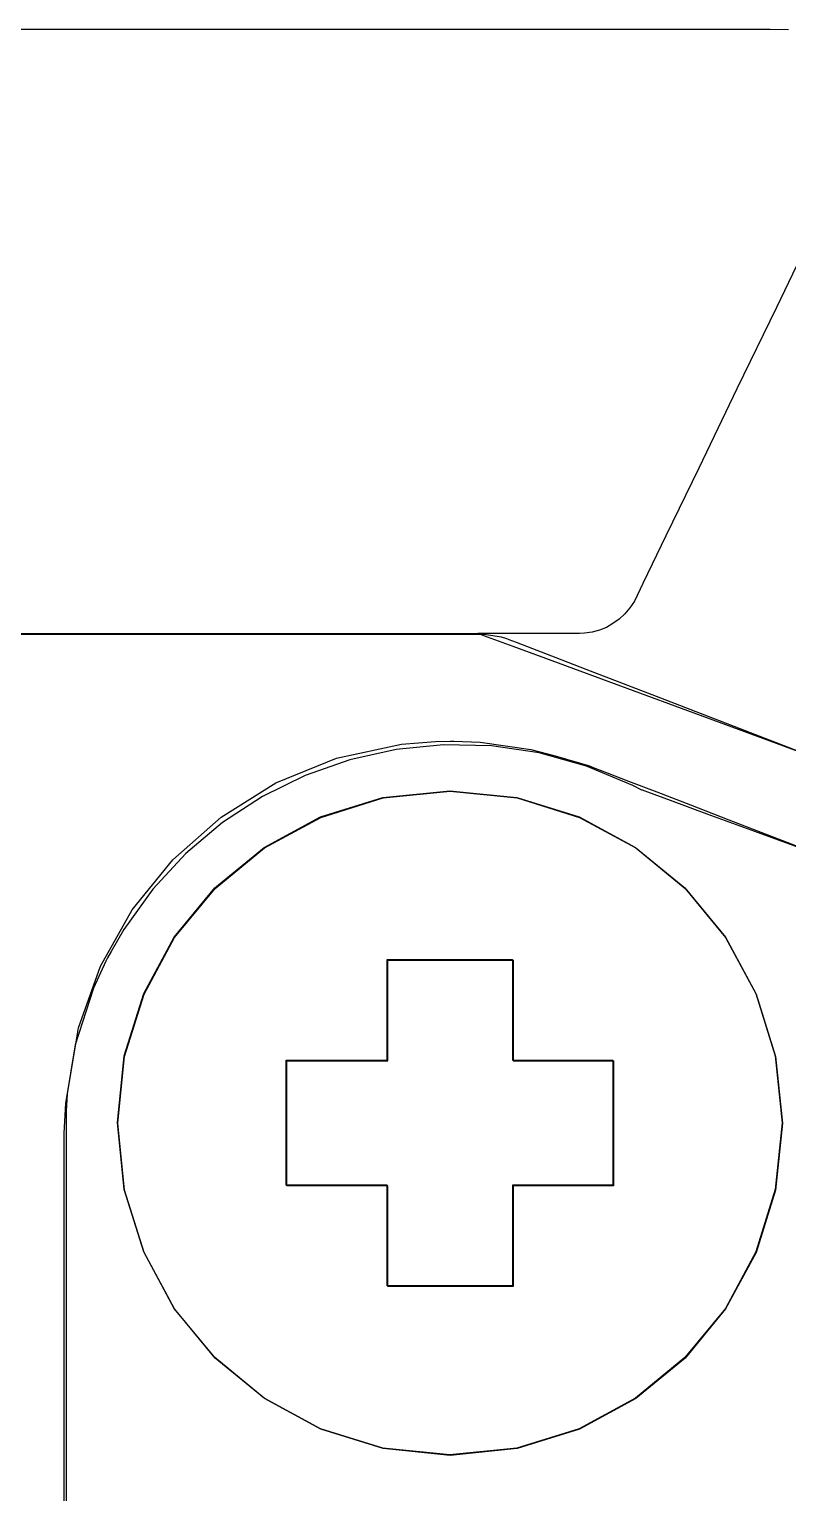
# Model space of a CAD drawing. Extents: x 1 to 47.7, y 0.2 to 35.
# Drawn here: x 35.122 to 35.425, y 7.863 to 8.447 of the extents above; entities that cross this region are included whole.
import ezdxf

# ---------------------------------------------------------------- set-up
doc = ezdxf.new("R2010")
doc.units = 0
doc.header["$MEASUREMENT"] = 0
for name, color, linetype in [('5_1___24__TARGET_LEDS___12', 7, 'CONTINUOUS'), ('6_1__EMPTY_IO_BOARD_POSITI', 7, 'CONTINUOUS'), ('6_2___8__INDEPENDENT_INPUT', 7, 'CONTINUOUS'), ('6_3___8__OPTOISO_INDEPENDE', 7, 'CONTINUOUS'), ('6_4___24__OPTOISO_INDEPEND', 7, 'CONTINUOUS'), ('6_5___8__INDEPENDENT_INPUT', 7, 'CONTINUOUS'), ('6_6___8__INDEPENDENT_INPUT', 7, 'CONTINUOUS'), ('6_7___8__OPTOISO_INDEPENDE', 7, 'CONTINUOUS'), ('6_8___8__OPTOISO_INDEPENDE', 7, 'CONTINUOUS')]:
    doc.layers.add(name, color=color, linetype=linetype)

msp = doc.modelspace()

# ---------------------------------------------------------------- linework, layer by layer
at = {"layer": '5_1___24__TARGET_LEDS___12'}
for points in [[(35.11294, 8.44662), (35.18658, 8.44662), (35.26234, 8.44662), (35.33175, 8.44662), (35.38636, 8.44662), (35.41772, 8.44662), (35.42505, 8.44648)], [(35.43463, 8.36549), (35.42024, 8.33569), (35.40453, 8.30317), (35.38926, 8.27156), (35.37619, 8.24449), (35.36705, 8.22558), (35.36362, 8.21847), (35.36183, 8.21584), (35.3598, 8.21346), (35.35755, 8.21135), (35.3551, 8.20953), (35.35247, 8.20803), (35.34969, 8.20687), (35.34677, 8.20607), (35.34373, 8.20566), (35.34177, 8.20561), (35.3388, 8.20561), (35.33362, 8.20561), (35.32705, 8.20561), (35.31987, 8.20561), (35.3129, 8.20561), (35.30692, 8.20561), (35.30275, 8.20561), (35.30118, 8.20561)], [(35.0844, 8.20561), (35.15747, 8.20561), (35.19382, 8.20561), (35.22763, 8.20561), (35.25709, 8.20561), (35.28037, 8.20561), (35.28914, 8.20561), (35.29568, 8.20561), (35.29977, 8.20561), (35.30118, 8.20561), (35.30213, 8.20526), (35.30487, 8.20426), (35.31512, 8.20048), (35.33072, 8.19475), (35.35046, 8.18749), (35.39747, 8.17019), (35.44642, 8.15219)], [(35.43381, 8.11842), (35.41164, 8.12658), (35.39263, 8.13357), (35.378, 8.13895), (35.36896, 8.14227), (35.36692, 8.14303), (35.36659, 8.14315), (35.36296, 8.145), (35.34454, 8.15271), (35.32569, 8.15792), (35.30662, 8.16072), (35.28755, 8.16115), (35.26868, 8.1593), (35.25022, 8.15521), (35.2324, 8.14896), (35.21541, 8.1406), (35.19946, 8.13022), (35.18478, 8.11786), (35.17157, 8.1036), (35.16004, 8.0875), (35.15497, 8.07879), (35.1536, 8.0762), (35.15293, 8.07487), (35.14802, 8.06405), (35.14068, 8.04149), (35.13676, 8.01808), (35.13613, 8.00619), (35.13611, 8.00236), (35.13611, 7.99408), (35.13611, 7.97959), (35.13611, 7.96018), (35.13611, 7.93714), (35.13611, 7.91177), (35.13611, 7.85922)], [(35.26507, 7.98546), (35.22476, 7.98546), (35.22476, 8.0354), (35.26507, 8.0354), (35.26507, 8.07555), (35.31501, 8.07555), (35.31501, 8.0354), (35.35497, 8.0354), (35.35497, 7.98546), (35.31501, 7.98546), (35.31501, 7.94532), (35.26507, 7.94532), (35.26507, 7.98546)]]:
    msp.add_lwpolyline(points, dxfattribs=at)
msp.add_lwpolyline([(35.29004, 8.14288), (35.31674, 8.14019), (35.3416, 8.13247), (35.36411, 8.12026), (35.38371, 8.10409), (35.39989, 8.08448), (35.4121, 8.06198), (35.41982, 8.03712), (35.42251, 8.01042), (35.41982, 7.98373), (35.4121, 7.95886), (35.39989, 7.93636), (35.38371, 7.91676), (35.36411, 7.90059), (35.3416, 7.88837), (35.31674, 7.88065), (35.29004, 7.87796), (35.26334, 7.88065), (35.23847, 7.88837), (35.21597, 7.90059), (35.19637, 7.91676), (35.18019, 7.93636), (35.16798, 7.95886), (35.16026, 7.98373), (35.15757, 8.01042), (35.16026, 8.03712), (35.16798, 8.06198), (35.18019, 8.08448), (35.19637, 8.10409), (35.21597, 8.12026), (35.23847, 8.13247), (35.26334, 8.14019)], close=True, dxfattribs=at)
at = {"layer": '6_1__EMPTY_IO_BOARD_POSITI'}
for points in [[(35.44503, 8.15233), (35.37411, 8.17975), (35.34437, 8.19125), (35.33245, 8.19585), (35.32308, 8.19948), (35.31669, 8.20195), (35.31372, 8.2031), (35.31347, 8.20319), (35.31274, 8.20342), (35.31059, 8.20411), (35.30459, 8.20507), (35.30279, 8.20518), (35.30275, 8.20519), (35.30074, 8.20519), (35.29368, 8.20519), (35.28212, 8.20519), (35.26669, 8.20519), (35.24799, 8.20519), (35.22664, 8.20519), (35.20327, 8.20519), (35.10186, 8.20519)], [(35.13717, 7.83583), (35.13717, 7.86732), (35.13717, 7.90219), (35.13717, 7.93706), (35.13717, 7.96854), (35.13717, 7.98195), (35.13717, 7.99324), (35.13717, 8.00199), (35.13717, 8.00777), (35.13717, 8.01015), (35.13718, 8.01167), (35.13725, 8.0151), (35.13762, 8.02191), (35.14202, 8.04825), (35.15076, 8.07288), (35.16341, 8.09538), (35.17957, 8.11533), (35.19881, 8.13233), (35.2207, 8.14595), (35.24483, 8.15579), (35.27077, 8.16143), (35.28428, 8.16255), (35.29036, 8.16266), (35.29167, 8.16265), (35.30208, 8.1622), (35.32231, 8.15925), (35.33208, 8.1568), (35.3362, 8.15556), (35.33658, 8.15545), (35.34162, 8.15398), (35.34534, 8.15289), (35.34534, 8.15289), (35.34726, 8.15215), (35.35272, 8.15004), (35.36128, 8.14673), (35.37252, 8.14239), (35.38599, 8.13718), (35.40126, 8.13127), (35.43548, 8.11804)], [(35.26538, 7.98522), (35.22506, 7.98522), (35.22506, 8.03516), (35.26538, 8.03516), (35.26538, 8.07531), (35.31532, 8.07531), (35.31532, 8.03516), (35.35527, 8.03516), (35.35527, 7.98522), (35.31532, 7.98522), (35.31532, 7.94507), (35.26538, 7.94507), (35.26538, 7.98522)]]:
    msp.add_lwpolyline(points, dxfattribs=at)
msp.add_lwpolyline([(35.29017, 8.14265), (35.31687, 8.13996), (35.34173, 8.13224), (35.36424, 8.12003), (35.38384, 8.10385), (35.40002, 8.08425), (35.41223, 8.06175), (35.41995, 8.03689), (35.42264, 8.01019), (35.41995, 7.9835), (35.41223, 7.95863), (35.40002, 7.93613), (35.38384, 7.91653), (35.36424, 7.90035), (35.34173, 7.88814), (35.31687, 7.88042), (35.29017, 7.87773), (35.26347, 7.88042), (35.2386, 7.88814), (35.2161, 7.90035), (35.1965, 7.91653), (35.18032, 7.93613), (35.16811, 7.95863), (35.16039, 7.9835), (35.15769, 8.01019), (35.16039, 8.03689), (35.16811, 8.06175), (35.18032, 8.08425), (35.1965, 8.10385), (35.2161, 8.12003), (35.2386, 8.13224), (35.26347, 8.13996)], close=True, dxfattribs=at)
at = {"layer": '6_2___8__INDEPENDENT_INPUT'}
for points in [[(35.11294, 8.44662), (35.18658, 8.44662), (35.26234, 8.44662), (35.33175, 8.44662), (35.38636, 8.44662), (35.41772, 8.44662), (35.42505, 8.44648)], [(35.43463, 8.36549), (35.42024, 8.33569), (35.40453, 8.30317), (35.38926, 8.27156), (35.37619, 8.24449), (35.36705, 8.22558), (35.36362, 8.21847), (35.36183, 8.21584), (35.3598, 8.21346), (35.35755, 8.21135), (35.3551, 8.20953), (35.35247, 8.20803), (35.34969, 8.20687), (35.34677, 8.20607), (35.34373, 8.20566), (35.34177, 8.20561), (35.3388, 8.20561), (35.33362, 8.20561), (35.32705, 8.20561), (35.31987, 8.20561), (35.3129, 8.20561), (35.30692, 8.20561), (35.30275, 8.20561), (35.30118, 8.20561)], [(35.0844, 8.20561), (35.15747, 8.20561), (35.19382, 8.20561), (35.22763, 8.20561), (35.25709, 8.20561), (35.28037, 8.20561), (35.28914, 8.20561), (35.29568, 8.20561), (35.29977, 8.20561), (35.30118, 8.20561), (35.30213, 8.20526), (35.30487, 8.20426), (35.31512, 8.20048), (35.33072, 8.19475), (35.35046, 8.18749), (35.39747, 8.17019), (35.44642, 8.15219)], [(35.43381, 8.11842), (35.41164, 8.12658), (35.39263, 8.13357), (35.378, 8.13895), (35.36896, 8.14227), (35.36692, 8.14303), (35.36659, 8.14315), (35.36296, 8.145), (35.34454, 8.15271), (35.32569, 8.15792), (35.30662, 8.16072), (35.28755, 8.16115), (35.26868, 8.1593), (35.25022, 8.15521), (35.2324, 8.14896), (35.21541, 8.1406), (35.19946, 8.13022), (35.18478, 8.11786), (35.17157, 8.1036), (35.16004, 8.0875), (35.15497, 8.07879), (35.1536, 8.0762), (35.15293, 8.07487), (35.14802, 8.06405), (35.14068, 8.04149), (35.13676, 8.01808), (35.13613, 8.00619), (35.13611, 8.00236), (35.13611, 7.99408), (35.13611, 7.97959), (35.13611, 7.96018), (35.13611, 7.93714), (35.13611, 7.91177), (35.13611, 7.85922)], [(35.26507, 7.98546), (35.22476, 7.98546), (35.22476, 8.0354), (35.26507, 8.0354), (35.26507, 8.07555), (35.31501, 8.07555), (35.31501, 8.0354), (35.35497, 8.0354), (35.35497, 7.98546), (35.31501, 7.98546), (35.31501, 7.94532), (35.26507, 7.94532), (35.26507, 7.98546)]]:
    msp.add_lwpolyline(points, dxfattribs=at)
msp.add_lwpolyline([(35.29004, 8.14288), (35.31674, 8.14019), (35.3416, 8.13247), (35.36411, 8.12026), (35.38371, 8.10409), (35.39989, 8.08448), (35.4121, 8.06198), (35.41982, 8.03712), (35.42251, 8.01042), (35.41982, 7.98373), (35.4121, 7.95886), (35.39989, 7.93636), (35.38371, 7.91676), (35.36411, 7.90059), (35.3416, 7.88837), (35.31674, 7.88065), (35.29004, 7.87796), (35.26334, 7.88065), (35.23847, 7.88837), (35.21597, 7.90059), (35.19637, 7.91676), (35.18019, 7.93636), (35.16798, 7.95886), (35.16026, 7.98373), (35.15757, 8.01042), (35.16026, 8.03712), (35.16798, 8.06198), (35.18019, 8.08448), (35.19637, 8.10409), (35.21597, 8.12026), (35.23847, 8.13247), (35.26334, 8.14019)], close=True, dxfattribs=at)
at = {"layer": '6_3___8__OPTOISO_INDEPENDE'}
for points in [[(35.11294, 8.44662), (35.18658, 8.44662), (35.26234, 8.44662), (35.33175, 8.44662), (35.38636, 8.44662), (35.41772, 8.44662), (35.42505, 8.44648)], [(35.43463, 8.36549), (35.42024, 8.33569), (35.40453, 8.30317), (35.38926, 8.27156), (35.37619, 8.24449), (35.36705, 8.22558), (35.36362, 8.21847), (35.36183, 8.21584), (35.3598, 8.21346), (35.35755, 8.21135), (35.3551, 8.20953), (35.35247, 8.20803), (35.34969, 8.20687), (35.34677, 8.20607), (35.34373, 8.20566), (35.34177, 8.20561), (35.3388, 8.20561), (35.33362, 8.20561), (35.32705, 8.20561), (35.31987, 8.20561), (35.3129, 8.20561), (35.30692, 8.20561), (35.30275, 8.20561), (35.30118, 8.20561)], [(35.0844, 8.20561), (35.15747, 8.20561), (35.19382, 8.20561), (35.22763, 8.20561), (35.25709, 8.20561), (35.28037, 8.20561), (35.28914, 8.20561), (35.29568, 8.20561), (35.29977, 8.20561), (35.30118, 8.20561), (35.30213, 8.20526), (35.30487, 8.20426), (35.31512, 8.20048), (35.33072, 8.19475), (35.35046, 8.18749), (35.39747, 8.17019), (35.44642, 8.15219)], [(35.43381, 8.11842), (35.41164, 8.12658), (35.39263, 8.13357), (35.378, 8.13895), (35.36896, 8.14227), (35.36692, 8.14303), (35.36659, 8.14315), (35.36296, 8.145), (35.34454, 8.15271), (35.32569, 8.15792), (35.30662, 8.16072), (35.28755, 8.16115), (35.26868, 8.1593), (35.25022, 8.15521), (35.2324, 8.14896), (35.21541, 8.1406), (35.19946, 8.13022), (35.18478, 8.11786), (35.17157, 8.1036), (35.16004, 8.0875), (35.15497, 8.07879), (35.1536, 8.0762), (35.15293, 8.07487), (35.14802, 8.06405), (35.14068, 8.04149), (35.13676, 8.01808), (35.13613, 8.00619), (35.13611, 8.00236), (35.13611, 7.99408), (35.13611, 7.97959), (35.13611, 7.96018), (35.13611, 7.93714), (35.13611, 7.91177), (35.13611, 7.85922)], [(35.26507, 7.98546), (35.22476, 7.98546), (35.22476, 8.0354), (35.26507, 8.0354), (35.26507, 8.07555), (35.31501, 8.07555), (35.31501, 8.0354), (35.35497, 8.0354), (35.35497, 7.98546), (35.31501, 7.98546), (35.31501, 7.94532), (35.26507, 7.94532), (35.26507, 7.98546)]]:
    msp.add_lwpolyline(points, dxfattribs=at)
msp.add_lwpolyline([(35.29004, 8.14288), (35.31674, 8.14019), (35.3416, 8.13247), (35.36411, 8.12026), (35.38371, 8.10409), (35.39989, 8.08448), (35.4121, 8.06198), (35.41982, 8.03712), (35.42251, 8.01042), (35.41982, 7.98373), (35.4121, 7.95886), (35.39989, 7.93636), (35.38371, 7.91676), (35.36411, 7.90059), (35.3416, 7.88837), (35.31674, 7.88065), (35.29004, 7.87796), (35.26334, 7.88065), (35.23847, 7.88837), (35.21597, 7.90059), (35.19637, 7.91676), (35.18019, 7.93636), (35.16798, 7.95886), (35.16026, 7.98373), (35.15757, 8.01042), (35.16026, 8.03712), (35.16798, 8.06198), (35.18019, 8.08448), (35.19637, 8.10409), (35.21597, 8.12026), (35.23847, 8.13247), (35.26334, 8.14019)], close=True, dxfattribs=at)
at = {"layer": '6_4___24__OPTOISO_INDEPEND'}
for points in [[(35.11294, 8.44662), (35.18658, 8.44662), (35.26234, 8.44662), (35.33175, 8.44662), (35.38636, 8.44662), (35.41772, 8.44662), (35.42505, 8.44648)], [(35.43463, 8.36549), (35.42024, 8.33569), (35.40453, 8.30317), (35.38926, 8.27156), (35.37619, 8.24449), (35.36705, 8.22558), (35.36362, 8.21847), (35.36183, 8.21584), (35.3598, 8.21346), (35.35755, 8.21135), (35.3551, 8.20953), (35.35247, 8.20803), (35.34969, 8.20687), (35.34677, 8.20607), (35.34373, 8.20566), (35.34177, 8.20561), (35.3388, 8.20561), (35.33362, 8.20561), (35.32705, 8.20561), (35.31987, 8.20561), (35.3129, 8.20561), (35.30692, 8.20561), (35.30275, 8.20561), (35.30118, 8.20561)], [(35.0844, 8.20561), (35.15747, 8.20561), (35.19382, 8.20561), (35.22763, 8.20561), (35.25709, 8.20561), (35.28037, 8.20561), (35.28914, 8.20561), (35.29568, 8.20561), (35.29977, 8.20561), (35.30118, 8.20561), (35.30213, 8.20526), (35.30487, 8.20426), (35.31512, 8.20048), (35.33072, 8.19475), (35.35046, 8.18749), (35.39747, 8.17019), (35.44642, 8.15219)], [(35.43381, 8.11842), (35.41164, 8.12658), (35.39263, 8.13357), (35.378, 8.13895), (35.36896, 8.14227), (35.36692, 8.14303), (35.36659, 8.14315), (35.36296, 8.145), (35.34454, 8.15271), (35.32569, 8.15792), (35.30662, 8.16072), (35.28755, 8.16115), (35.26868, 8.1593), (35.25022, 8.15521), (35.2324, 8.14896), (35.21541, 8.1406), (35.19946, 8.13022), (35.18478, 8.11786), (35.17157, 8.1036), (35.16004, 8.0875), (35.15497, 8.07879), (35.1536, 8.0762), (35.15293, 8.07487), (35.14802, 8.06405), (35.14068, 8.04149), (35.13676, 8.01808), (35.13613, 8.00619), (35.13611, 8.00236), (35.13611, 7.99408), (35.13611, 7.97959), (35.13611, 7.96018), (35.13611, 7.93714), (35.13611, 7.91177), (35.13611, 7.85922)], [(35.26507, 7.98546), (35.22476, 7.98546), (35.22476, 8.0354), (35.26507, 8.0354), (35.26507, 8.07555), (35.31501, 8.07555), (35.31501, 8.0354), (35.35497, 8.0354), (35.35497, 7.98546), (35.31501, 7.98546), (35.31501, 7.94532), (35.26507, 7.94532), (35.26507, 7.98546)]]:
    msp.add_lwpolyline(points, dxfattribs=at)
msp.add_lwpolyline([(35.29004, 8.14288), (35.31674, 8.14019), (35.3416, 8.13247), (35.36411, 8.12026), (35.38371, 8.10409), (35.39989, 8.08448), (35.4121, 8.06198), (35.41982, 8.03712), (35.42251, 8.01042), (35.41982, 7.98373), (35.4121, 7.95886), (35.39989, 7.93636), (35.38371, 7.91676), (35.36411, 7.90059), (35.3416, 7.88837), (35.31674, 7.88065), (35.29004, 7.87796), (35.26334, 7.88065), (35.23847, 7.88837), (35.21597, 7.90059), (35.19637, 7.91676), (35.18019, 7.93636), (35.16798, 7.95886), (35.16026, 7.98373), (35.15757, 8.01042), (35.16026, 8.03712), (35.16798, 8.06198), (35.18019, 8.08448), (35.19637, 8.10409), (35.21597, 8.12026), (35.23847, 8.13247), (35.26334, 8.14019)], close=True, dxfattribs=at)
at = {"layer": '6_5___8__INDEPENDENT_INPUT'}
for points in [[(35.11294, 8.44662), (35.18658, 8.44662), (35.26234, 8.44662), (35.33175, 8.44662), (35.38636, 8.44662), (35.41772, 8.44662), (35.42505, 8.44648)], [(35.43463, 8.36549), (35.42024, 8.33569), (35.40453, 8.30317), (35.38926, 8.27156), (35.37619, 8.24449), (35.36705, 8.22558), (35.36362, 8.21847), (35.36183, 8.21584), (35.3598, 8.21346), (35.35755, 8.21135), (35.3551, 8.20953), (35.35247, 8.20803), (35.34969, 8.20687), (35.34677, 8.20607), (35.34373, 8.20566), (35.34177, 8.20561), (35.3388, 8.20561), (35.33362, 8.20561), (35.32705, 8.20561), (35.31987, 8.20561), (35.3129, 8.20561), (35.30692, 8.20561), (35.30275, 8.20561), (35.30118, 8.20561)], [(35.0844, 8.20561), (35.15747, 8.20561), (35.19382, 8.20561), (35.22763, 8.20561), (35.25709, 8.20561), (35.28037, 8.20561), (35.28914, 8.20561), (35.29568, 8.20561), (35.29977, 8.20561), (35.30118, 8.20561), (35.30213, 8.20526), (35.30487, 8.20426), (35.31512, 8.20048), (35.33072, 8.19475), (35.35046, 8.18749), (35.39747, 8.17019), (35.44642, 8.15219)], [(35.43381, 8.11842), (35.41164, 8.12658), (35.39263, 8.13357), (35.378, 8.13895), (35.36896, 8.14227), (35.36692, 8.14303), (35.36659, 8.14315), (35.36296, 8.145), (35.34454, 8.15271), (35.32569, 8.15792), (35.30662, 8.16072), (35.28755, 8.16115), (35.26868, 8.1593), (35.25022, 8.15521), (35.2324, 8.14896), (35.21541, 8.1406), (35.19946, 8.13022), (35.18478, 8.11786), (35.17157, 8.1036), (35.16004, 8.0875), (35.15497, 8.07879), (35.1536, 8.0762), (35.15293, 8.07487), (35.14802, 8.06405), (35.14068, 8.04149), (35.13676, 8.01808), (35.13613, 8.00619), (35.13611, 8.00236), (35.13611, 7.99408), (35.13611, 7.97959), (35.13611, 7.96018), (35.13611, 7.93714), (35.13611, 7.91177), (35.13611, 7.85922)], [(35.26507, 7.98546), (35.22476, 7.98546), (35.22476, 8.0354), (35.26507, 8.0354), (35.26507, 8.07555), (35.31501, 8.07555), (35.31501, 8.0354), (35.35497, 8.0354), (35.35497, 7.98546), (35.31501, 7.98546), (35.31501, 7.94532), (35.26507, 7.94532), (35.26507, 7.98546)]]:
    msp.add_lwpolyline(points, dxfattribs=at)
msp.add_lwpolyline([(35.29004, 8.14288), (35.31674, 8.14019), (35.3416, 8.13247), (35.36411, 8.12026), (35.38371, 8.10409), (35.39989, 8.08448), (35.4121, 8.06198), (35.41982, 8.03712), (35.42251, 8.01042), (35.41982, 7.98373), (35.4121, 7.95886), (35.39989, 7.93636), (35.38371, 7.91676), (35.36411, 7.90059), (35.3416, 7.88837), (35.31674, 7.88065), (35.29004, 7.87796), (35.26334, 7.88065), (35.23847, 7.88837), (35.21597, 7.90059), (35.19637, 7.91676), (35.18019, 7.93636), (35.16798, 7.95886), (35.16026, 7.98373), (35.15757, 8.01042), (35.16026, 8.03712), (35.16798, 8.06198), (35.18019, 8.08448), (35.19637, 8.10409), (35.21597, 8.12026), (35.23847, 8.13247), (35.26334, 8.14019)], close=True, dxfattribs=at)
at = {"layer": '6_6___8__INDEPENDENT_INPUT'}
for points in [[(35.11294, 8.44662), (35.18658, 8.44662), (35.26234, 8.44662), (35.33175, 8.44662), (35.38636, 8.44662), (35.41772, 8.44662), (35.42505, 8.44648)], [(35.43463, 8.36549), (35.42024, 8.33569), (35.40453, 8.30317), (35.38926, 8.27156), (35.37619, 8.24449), (35.36705, 8.22558), (35.36362, 8.21847), (35.36183, 8.21584), (35.3598, 8.21346), (35.35755, 8.21135), (35.3551, 8.20953), (35.35247, 8.20803), (35.34969, 8.20687), (35.34677, 8.20607), (35.34373, 8.20566), (35.34177, 8.20561), (35.3388, 8.20561), (35.33362, 8.20561), (35.32705, 8.20561), (35.31987, 8.20561), (35.3129, 8.20561), (35.30692, 8.20561), (35.30275, 8.20561), (35.30118, 8.20561)], [(35.0844, 8.20561), (35.15747, 8.20561), (35.19382, 8.20561), (35.22763, 8.20561), (35.25709, 8.20561), (35.28037, 8.20561), (35.28914, 8.20561), (35.29568, 8.20561), (35.29977, 8.20561), (35.30118, 8.20561), (35.30213, 8.20526), (35.30487, 8.20426), (35.31512, 8.20048), (35.33072, 8.19475), (35.35046, 8.18749), (35.39747, 8.17019), (35.44642, 8.15219)], [(35.43381, 8.11842), (35.41164, 8.12658), (35.39263, 8.13357), (35.378, 8.13895), (35.36896, 8.14227), (35.36692, 8.14303), (35.36659, 8.14315), (35.36296, 8.145), (35.34454, 8.15271), (35.32569, 8.15792), (35.30662, 8.16072), (35.28755, 8.16115), (35.26868, 8.1593), (35.25022, 8.15521), (35.2324, 8.14896), (35.21541, 8.1406), (35.19946, 8.13022), (35.18478, 8.11786), (35.17157, 8.1036), (35.16004, 8.0875), (35.15497, 8.07879), (35.1536, 8.0762), (35.15293, 8.07487), (35.14802, 8.06405), (35.14068, 8.04149), (35.13676, 8.01808), (35.13613, 8.00619), (35.13611, 8.00236), (35.13611, 7.99408), (35.13611, 7.97959), (35.13611, 7.96018), (35.13611, 7.93714), (35.13611, 7.91177), (35.13611, 7.85922)], [(35.26507, 7.98546), (35.22476, 7.98546), (35.22476, 8.0354), (35.26507, 8.0354), (35.26507, 8.07555), (35.31501, 8.07555), (35.31501, 8.0354), (35.35497, 8.0354), (35.35497, 7.98546), (35.31501, 7.98546), (35.31501, 7.94532), (35.26507, 7.94532), (35.26507, 7.98546)]]:
    msp.add_lwpolyline(points, dxfattribs=at)
msp.add_lwpolyline([(35.29004, 8.14288), (35.31674, 8.14019), (35.3416, 8.13247), (35.36411, 8.12026), (35.38371, 8.10409), (35.39989, 8.08448), (35.4121, 8.06198), (35.41982, 8.03712), (35.42251, 8.01042), (35.41982, 7.98373), (35.4121, 7.95886), (35.39989, 7.93636), (35.38371, 7.91676), (35.36411, 7.90059), (35.3416, 7.88837), (35.31674, 7.88065), (35.29004, 7.87796), (35.26334, 7.88065), (35.23847, 7.88837), (35.21597, 7.90059), (35.19637, 7.91676), (35.18019, 7.93636), (35.16798, 7.95886), (35.16026, 7.98373), (35.15757, 8.01042), (35.16026, 8.03712), (35.16798, 8.06198), (35.18019, 8.08448), (35.19637, 8.10409), (35.21597, 8.12026), (35.23847, 8.13247), (35.26334, 8.14019)], close=True, dxfattribs=at)
at = {"layer": '6_7___8__OPTOISO_INDEPENDE'}
for points in [[(35.11294, 8.44662), (35.18658, 8.44662), (35.26234, 8.44662), (35.33175, 8.44662), (35.38636, 8.44662), (35.41772, 8.44662), (35.42505, 8.44648)], [(35.43463, 8.36549), (35.42024, 8.33569), (35.40453, 8.30317), (35.38926, 8.27156), (35.37619, 8.24449), (35.36705, 8.22558), (35.36362, 8.21847), (35.36183, 8.21584), (35.3598, 8.21346), (35.35755, 8.21135), (35.3551, 8.20953), (35.35247, 8.20803), (35.34969, 8.20687), (35.34677, 8.20607), (35.34373, 8.20566), (35.34177, 8.20561), (35.3388, 8.20561), (35.33362, 8.20561), (35.32705, 8.20561), (35.31987, 8.20561), (35.3129, 8.20561), (35.30692, 8.20561), (35.30275, 8.20561), (35.30118, 8.20561)], [(35.0844, 8.20561), (35.15747, 8.20561), (35.19382, 8.20561), (35.22763, 8.20561), (35.25709, 8.20561), (35.28037, 8.20561), (35.28914, 8.20561), (35.29568, 8.20561), (35.29977, 8.20561), (35.30118, 8.20561), (35.30213, 8.20526), (35.30487, 8.20426), (35.31512, 8.20048), (35.33072, 8.19475), (35.35046, 8.18749), (35.39747, 8.17019), (35.44642, 8.15219)], [(35.43381, 8.11842), (35.41164, 8.12658), (35.39263, 8.13357), (35.378, 8.13895), (35.36896, 8.14227), (35.36692, 8.14303), (35.36659, 8.14315), (35.36296, 8.145), (35.34454, 8.15271), (35.32569, 8.15792), (35.30662, 8.16072), (35.28755, 8.16115), (35.26868, 8.1593), (35.25022, 8.15521), (35.2324, 8.14896), (35.21541, 8.1406), (35.19946, 8.13022), (35.18478, 8.11786), (35.17157, 8.1036), (35.16004, 8.0875), (35.15497, 8.07879), (35.1536, 8.0762), (35.15293, 8.07487), (35.14802, 8.06405), (35.14068, 8.04149), (35.13676, 8.01808), (35.13613, 8.00619), (35.13611, 8.00236), (35.13611, 7.99408), (35.13611, 7.97959), (35.13611, 7.96018), (35.13611, 7.93714), (35.13611, 7.91177), (35.13611, 7.85922)], [(35.26507, 7.98546), (35.22476, 7.98546), (35.22476, 8.0354), (35.26507, 8.0354), (35.26507, 8.07555), (35.31501, 8.07555), (35.31501, 8.0354), (35.35497, 8.0354), (35.35497, 7.98546), (35.31501, 7.98546), (35.31501, 7.94532), (35.26507, 7.94532), (35.26507, 7.98546)]]:
    msp.add_lwpolyline(points, dxfattribs=at)
msp.add_lwpolyline([(35.29004, 8.14288), (35.31674, 8.14019), (35.3416, 8.13247), (35.36411, 8.12026), (35.38371, 8.10409), (35.39989, 8.08448), (35.4121, 8.06198), (35.41982, 8.03712), (35.42251, 8.01042), (35.41982, 7.98373), (35.4121, 7.95886), (35.39989, 7.93636), (35.38371, 7.91676), (35.36411, 7.90059), (35.3416, 7.88837), (35.31674, 7.88065), (35.29004, 7.87796), (35.26334, 7.88065), (35.23847, 7.88837), (35.21597, 7.90059), (35.19637, 7.91676), (35.18019, 7.93636), (35.16798, 7.95886), (35.16026, 7.98373), (35.15757, 8.01042), (35.16026, 8.03712), (35.16798, 8.06198), (35.18019, 8.08448), (35.19637, 8.10409), (35.21597, 8.12026), (35.23847, 8.13247), (35.26334, 8.14019)], close=True, dxfattribs=at)
at = {"layer": '6_8___8__OPTOISO_INDEPENDE'}
for points in [[(35.11294, 8.44662), (35.18658, 8.44662), (35.26234, 8.44662), (35.33175, 8.44662), (35.38636, 8.44662), (35.41772, 8.44662), (35.42505, 8.44648)], [(35.43463, 8.36549), (35.42024, 8.33569), (35.40453, 8.30317), (35.38926, 8.27156), (35.37619, 8.24449), (35.36705, 8.22558), (35.36362, 8.21847), (35.36183, 8.21584), (35.3598, 8.21346), (35.35755, 8.21135), (35.3551, 8.20953), (35.35247, 8.20803), (35.34969, 8.20687), (35.34677, 8.20607), (35.34373, 8.20566), (35.34177, 8.20561), (35.3388, 8.20561), (35.33362, 8.20561), (35.32705, 8.20561), (35.31987, 8.20561), (35.3129, 8.20561), (35.30692, 8.20561), (35.30275, 8.20561), (35.30118, 8.20561)], [(35.0844, 8.20561), (35.15747, 8.20561), (35.19382, 8.20561), (35.22763, 8.20561), (35.25709, 8.20561), (35.28037, 8.20561), (35.28914, 8.20561), (35.29568, 8.20561), (35.29977, 8.20561), (35.30118, 8.20561), (35.30213, 8.20526), (35.30487, 8.20426), (35.31512, 8.20048), (35.33072, 8.19475), (35.35046, 8.18749), (35.39747, 8.17019), (35.44642, 8.15219)], [(35.43381, 8.11842), (35.41164, 8.12658), (35.39263, 8.13357), (35.378, 8.13895), (35.36896, 8.14227), (35.36692, 8.14303), (35.36659, 8.14315), (35.36296, 8.145), (35.34454, 8.15271), (35.32569, 8.15792), (35.30662, 8.16072), (35.28755, 8.16115), (35.26868, 8.1593), (35.25022, 8.15521), (35.2324, 8.14896), (35.21541, 8.1406), (35.19946, 8.13022), (35.18478, 8.11786), (35.17157, 8.1036), (35.16004, 8.0875), (35.15497, 8.07879), (35.1536, 8.0762), (35.15293, 8.07487), (35.14802, 8.06405), (35.14068, 8.04149), (35.13676, 8.01808), (35.13613, 8.00619), (35.13611, 8.00236), (35.13611, 7.99408), (35.13611, 7.97959), (35.13611, 7.96018), (35.13611, 7.93714), (35.13611, 7.91177), (35.13611, 7.85922)], [(35.26507, 7.98546), (35.22476, 7.98546), (35.22476, 8.0354), (35.26507, 8.0354), (35.26507, 8.07555), (35.31501, 8.07555), (35.31501, 8.0354), (35.35497, 8.0354), (35.35497, 7.98546), (35.31501, 7.98546), (35.31501, 7.94532), (35.26507, 7.94532), (35.26507, 7.98546)]]:
    msp.add_lwpolyline(points, dxfattribs=at)
msp.add_lwpolyline([(35.29004, 8.14288), (35.31674, 8.14019), (35.3416, 8.13247), (35.36411, 8.12026), (35.38371, 8.10409), (35.39989, 8.08448), (35.4121, 8.06198), (35.41982, 8.03712), (35.42251, 8.01042), (35.41982, 7.98373), (35.4121, 7.95886), (35.39989, 7.93636), (35.38371, 7.91676), (35.36411, 7.90059), (35.3416, 7.88837), (35.31674, 7.88065), (35.29004, 7.87796), (35.26334, 7.88065), (35.23847, 7.88837), (35.21597, 7.90059), (35.19637, 7.91676), (35.18019, 7.93636), (35.16798, 7.95886), (35.16026, 7.98373), (35.15757, 8.01042), (35.16026, 8.03712), (35.16798, 8.06198), (35.18019, 8.08448), (35.19637, 8.10409), (35.21597, 8.12026), (35.23847, 8.13247), (35.26334, 8.14019)], close=True, dxfattribs=at)

doc.saveas('drawing.dxf')
